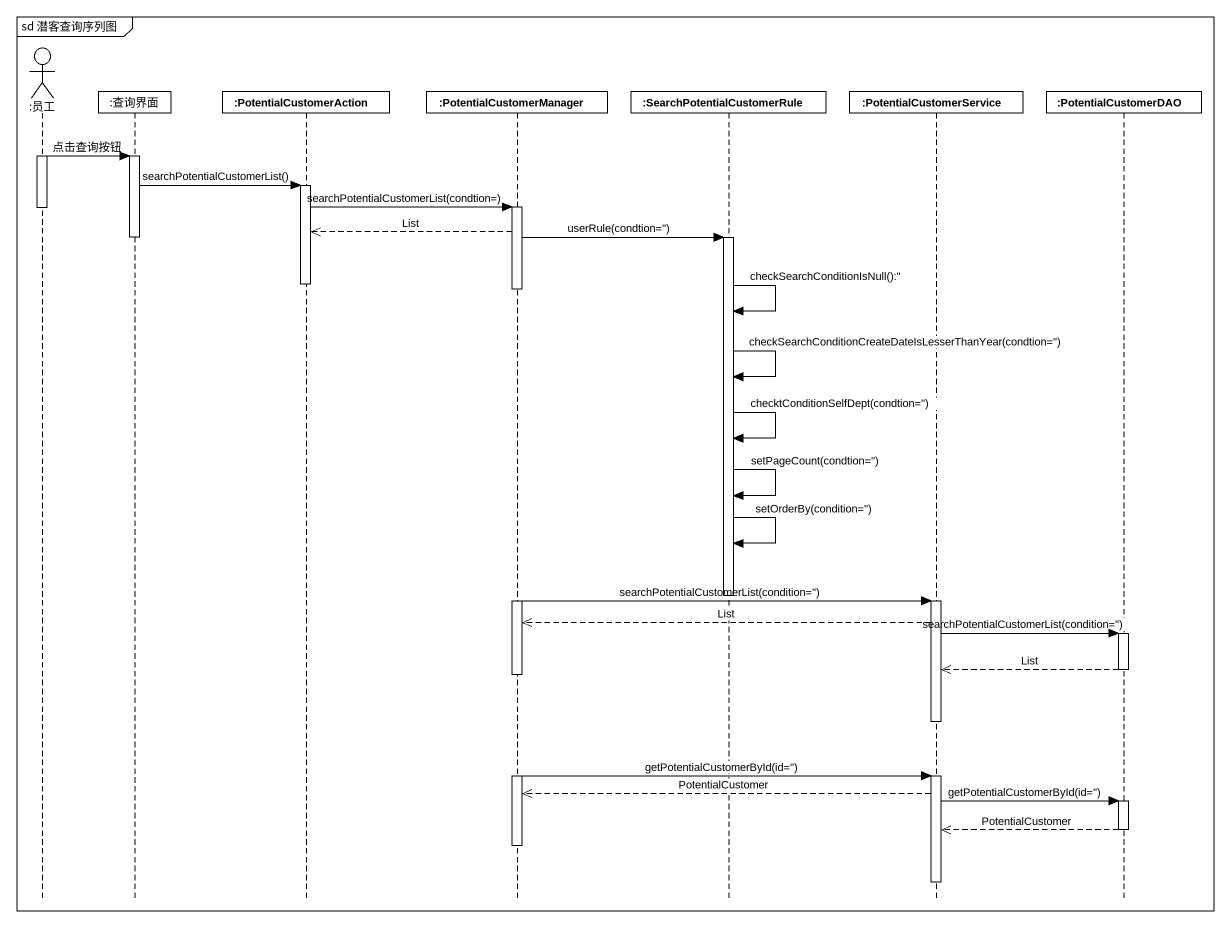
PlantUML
@startuml
mainframe sd 潜客查询序列图
hide footbox
actor ":员工" as 员工
participant ":查询界面" as 查询界面
participant ":PotentialCustomerAction" as PotentialCustomerAction
participant ":PotentialCustomerManager" as PotentialCustomerManager
participant ":SearchPotentialCustomerRule" as SearchPotentialCustomerRule
participant ":PotentialCustomerService" as PotentialCustomerService
participant ":PotentialCustomerDAO" as PotentialCustomerDAO

activate 员工
员工 -> 查询界面 : 点击查询按钮
activate 查询界面
查询界面 -> PotentialCustomerAction : searchPotentialCustomerList()
activate PotentialCustomerAction
PotentialCustomerAction -> PotentialCustomerManager : searchPotentialCustomerList(condtion=)
activate PotentialCustomerManager
deactivate 员工
PotentialCustomerManager -->> PotentialCustomerAction : List
PotentialCustomerManager -> SearchPotentialCustomerRule : userRule(condtion='')
deactivate 查询界面
activate SearchPotentialCustomerRule
deactivate PotentialCustomerAction
deactivate PotentialCustomerManager
SearchPotentialCustomerRule -> SearchPotentialCustomerRule : checkSearchConditionIsNull():''
SearchPotentialCustomerRule -> SearchPotentialCustomerRule : checkSearchConditionCreateDateIsLesserThanYear(condtion='')
SearchPotentialCustomerRule -> SearchPotentialCustomerRule : checktConditionSelfDept(condtion='')
SearchPotentialCustomerRule -> SearchPotentialCustomerRule : setPageCount(condtion='')
SearchPotentialCustomerRule -> SearchPotentialCustomerRule : setOrderBy(condition='')
deactivate SearchPotentialCustomerRule
activate PotentialCustomerManager
PotentialCustomerManager -> PotentialCustomerService : searchPotentialCustomerList(condition='')
activate PotentialCustomerService
PotentialCustomerService -->> PotentialCustomerManager : List
PotentialCustomerService -> PotentialCustomerDAO : searchPotentialCustomerList(condition='')
activate PotentialCustomerDAO
PotentialCustomerDAO -->> PotentialCustomerService : List
deactivate PotentialCustomerDAO
deactivate PotentialCustomerService
PotentialCustomerManager -> PotentialCustomerService : getPotentialCustomerById(id='')
activate PotentialCustomerService
PotentialCustomerService -->> PotentialCustomerManager : PotentialCustomer
PotentialCustomerService -> PotentialCustomerDAO : getPotentialCustomerById(id='')
activate PotentialCustomerDAO
PotentialCustomerDAO -->> PotentialCustomerService : PotentialCustomer
deactivate PotentialCustomerDAO
deactivate PotentialCustomerManager
deactivate PotentialCustomerService
@enduml
